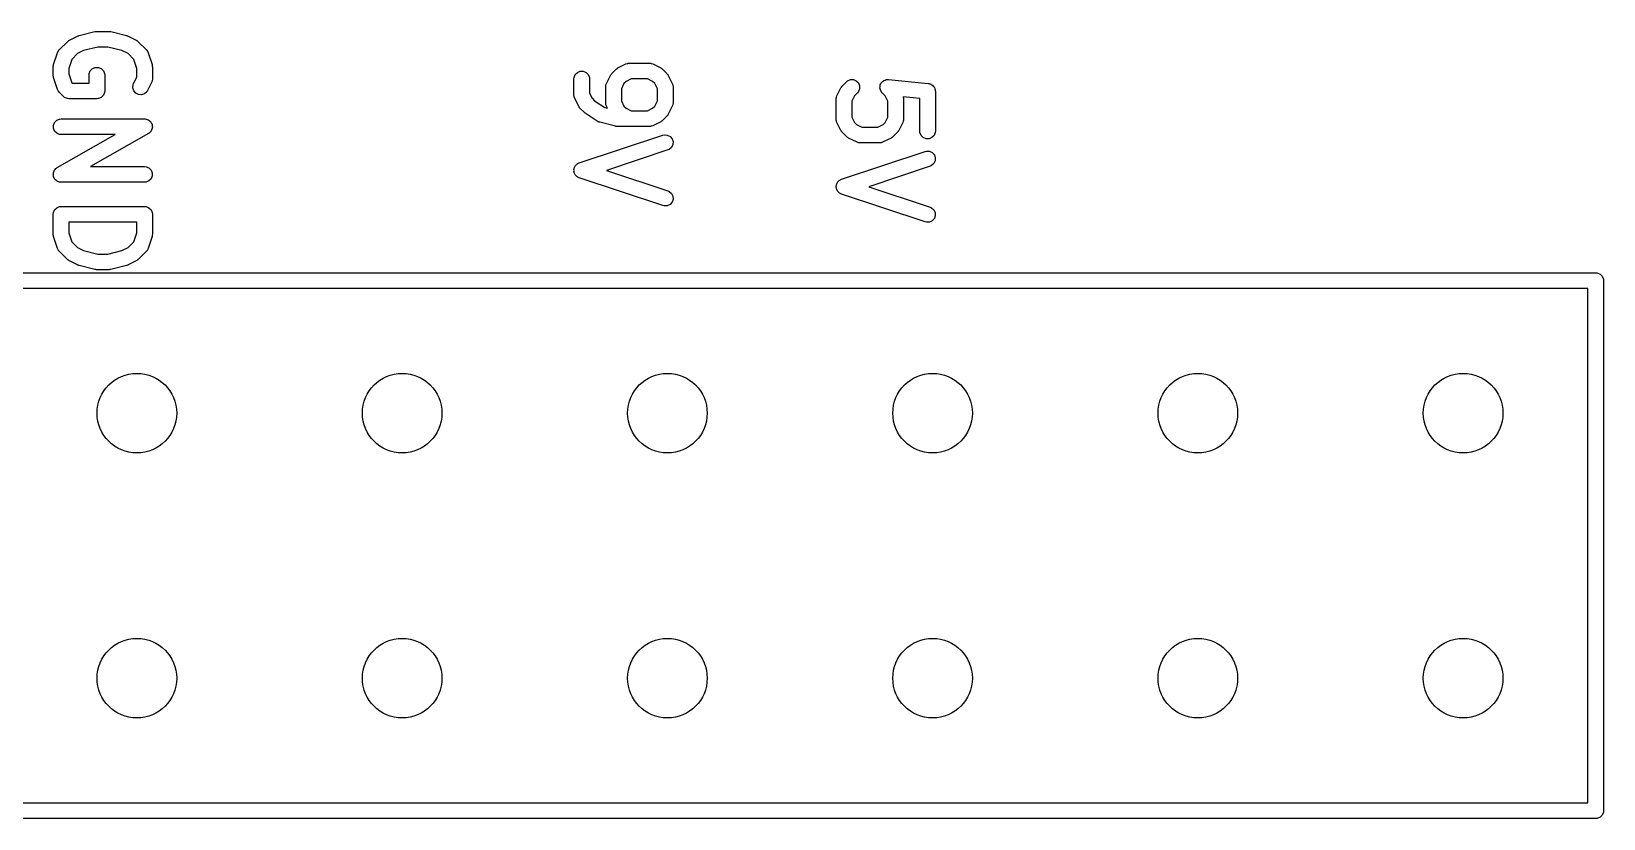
# Model space of a CAD drawing. Extents: x 90.4 to 161.7, y -143.1 to -81.8.
# Drawn here: x 146.6 to 161.65, y -89.6 to -82.05 of the extents above; entities that cross this region are included whole.
import ezdxf

# ---------------------------------------------------------------- set-up
doc = ezdxf.new("R2010")
doc.units = 0
doc.layers.add('BLACK', color=7, linetype='CONTINUOUS')

msp = doc.modelspace()

# ---------------------------------------------------------------- linework, layer by layer
at = {"layer": 'BLACK', "linetype": 'CONTINUOUS'}
for p, q in [((146.865751, -82.229089), (146.941941, -82.152899)), ((146.941941, -82.152899), (146.947691, -82.148178)), ((146.947691, -82.148178), (146.94899, -82.146682)), ((146.94899, -82.146682), (146.951244, -82.145262)), ((146.951244, -82.145262), (146.953306, -82.143571)), ((146.953306, -82.143571), (146.955138, -82.142812)), ((146.955138, -82.142812), (146.961433, -82.13885)), ((146.961433, -82.13885), (147.037623, -82.100755)), ((147.037623, -82.100755), (147.038692, -82.100345)), ((147.038692, -82.100345), (147.039128, -82.100023)), ((147.039128, -82.100023), (147.045279, -82.097824)), ((147.045279, -82.097824), (147.051355, -82.0955)), ((147.051355, -82.0955), (147.051893, -82.095461)), ((147.051893, -82.095461), (147.052973, -82.095076)), ((147.052973, -82.095076), (147.205355, -82.05698)), ((147.205355, -82.05698), (147.207891, -82.056604)), ((147.207891, -82.056604), (147.208913, -82.056182)), ((147.208913, -82.056182), (147.214425, -82.055639)), ((147.214425, -82.055639), (147.219899, -82.05483)), ((147.219899, -82.05483), (147.220991, -82.054992)), ((147.220991, -82.054992), (147.223545, -82.054741)), ((147.223545, -82.054741), (147.337831, -82.054741)), ((147.337831, -82.054741), (147.340384, -82.054992)), ((147.340384, -82.054992), (147.341477, -82.05483)), ((147.341477, -82.05483), (147.346951, -82.055639)), ((147.346951, -82.055639), (147.352463, -82.056182)), ((147.352463, -82.056182), (147.353483, -82.056604)), ((147.353483, -82.056604), (147.356022, -82.05698)), ((147.356022, -82.05698), (147.508403, -82.095076)), ((147.508403, -82.095076), (147.509482, -82.095461)), ((147.509482, -82.095461), (147.510021, -82.0955)), ((147.510021, -82.0955), (147.516096, -82.097824)), ((147.516096, -82.097824), (147.522248, -82.100023)), ((147.522248, -82.100023), (147.522683, -82.100345)), ((147.522683, -82.100345), (147.523753, -82.100755)), ((147.523753, -82.100755), (147.599944, -82.13885)), ((147.599944, -82.13885), (147.606243, -82.142814)), ((147.606243, -82.142814), (147.608071, -82.143572)), ((147.608071, -82.143572), (147.610127, -82.14526)), ((147.610127, -82.14526), (147.612387, -82.146682)), ((147.612387, -82.146682), (147.613686, -82.14818)), ((147.613686, -82.14818), (147.619436, -82.152899)), ((147.619436, -82.152899), (147.695626, -82.229089)), ((146.809537, -82.372691), (146.847633, -82.258405)), ((146.847633, -82.258405), (146.853627, -82.244979)), ((146.853627, -82.244979), (146.855393, -82.242942)), ((146.855393, -82.242942), (146.856424, -82.240454)), ((146.856424, -82.240454), (146.865751, -82.229089)), ((146.984336, -82.322635), (146.955688, -82.408578)), ((147.039401, -82.267571), (146.984336, -82.322635)), ((147.097339, -82.238601), (147.039401, -82.267571)), ((147.23278, -82.204741), (147.097339, -82.238601)), ((147.328596, -82.204741), (147.23278, -82.204741)), ((147.464036, -82.238601), (147.328596, -82.204741)), ((147.521976, -82.267571), (147.464036, -82.238601)), ((147.57704, -82.322635), (147.521976, -82.267571)), ((147.605688, -82.408577), (147.57704, -82.322635)), ((147.695626, -82.229089), (147.704954, -82.240454)), ((147.704954, -82.240454), (147.705986, -82.242946)), ((147.705986, -82.242946), (147.70775, -82.24498)), ((147.70775, -82.24498), (147.713744, -82.258405)), ((147.713744, -82.258405), (147.751839, -82.372691)), ((146.805688, -82.396408), (146.806417, -82.389002)), ((146.805688, -82.472599), (146.805688, -82.396408)), ((146.806417, -82.480004), (146.805688, -82.472599)), ((146.806277, -82.387027), (146.806867, -82.384429)), ((146.806417, -82.389002), (146.806277, -82.387027)), ((146.806277, -82.48198), (146.806417, -82.480004)), ((146.806867, -82.484577), (146.806277, -82.48198)), ((146.806867, -82.384429), (146.807129, -82.381776)), ((146.807129, -82.487231), (146.806867, -82.484577)), ((146.807129, -82.381776), (146.807887, -82.379945)), ((146.807887, -82.489061), (146.807129, -82.487231)), ((146.807887, -82.379945), (146.809537, -82.372691)), ((146.809537, -82.496317), (146.807887, -82.489061)), ((146.847633, -82.610601), (146.809537, -82.496317)), ((146.955688, -82.408578), (146.955688, -82.460427)), ((146.955688, -82.460427), (146.984336, -82.54637)), ((147.148545, -82.472599), (147.149986, -82.457967)), ((147.148545, -82.54998), (147.148545, -82.472599)), ((147.149986, -82.457967), (147.161185, -82.430931)), ((147.161185, -82.430931), (147.181877, -82.410239)), ((147.181877, -82.410239), (147.208913, -82.39904)), ((147.208913, -82.39904), (147.238177, -82.39904)), ((147.238177, -82.39904), (147.265213, -82.410239)), ((147.265213, -82.410239), (147.285905, -82.430931)), ((147.285905, -82.430931), (147.297104, -82.457967)), ((147.297104, -82.457967), (147.298545, -82.472599)), ((147.298545, -82.472599), (147.298545, -82.62498)), ((147.575511, -82.553343), (147.605688, -82.492989)), ((147.605688, -82.492989), (147.605688, -82.408577)), ((147.751839, -82.372691), (147.753488, -82.379944)), ((147.753488, -82.379944), (147.754247, -82.381776)), ((147.754247, -82.381776), (147.754508, -82.38443)), ((147.754508, -82.38443), (147.755099, -82.387028)), ((147.755099, -82.387028), (147.754958, -82.389002)), ((147.754958, -82.389002), (147.755688, -82.396408)), ((147.755688, -82.396408), (147.755688, -82.510694)), ((151.791841, -82.510126), (151.793282, -82.495494)), ((151.793282, -82.495494), (151.804481, -82.468458)), ((151.804481, -82.468458), (151.825173, -82.447766)), ((151.825173, -82.447766), (151.852209, -82.436567)), ((151.852209, -82.436567), (151.881473, -82.436567)), ((151.881473, -82.436567), (151.908509, -82.447766)), ((151.908509, -82.447766), (151.929201, -82.468458)), ((151.929201, -82.468458), (151.9404, -82.495494)), ((151.9404, -82.495494), (151.941841, -82.510126)), ((152.104521, -82.552775), (152.142616, -82.476585)), ((152.142616, -82.476585), (152.14658, -82.470285)), ((152.14658, -82.470285), (152.147338, -82.468458)), ((152.147338, -82.468458), (152.149025, -82.466401)), ((152.149025, -82.466401), (152.150448, -82.464142)), ((152.150448, -82.464142), (152.151947, -82.462841)), ((152.151947, -82.462841), (152.156666, -82.457092)), ((152.156666, -82.457092), (152.194762, -82.418997)), ((152.194762, -82.418997), (152.200513, -82.414276)), ((152.200513, -82.414276), (152.20181, -82.412782)), ((152.20181, -82.412782), (152.204064, -82.411362)), ((152.204064, -82.411362), (152.206127, -82.40967)), ((152.206127, -82.40967), (152.207957, -82.408911)), ((152.207957, -82.408911), (152.214252, -82.404949)), ((152.214252, -82.404949), (152.290442, -82.366854)), ((152.290442, -82.366854), (152.304174, -82.361599)), ((152.304174, -82.361599), (152.30686, -82.361408)), ((152.30686, -82.361408), (152.309352, -82.360376)), ((152.309352, -82.360376), (152.323984, -82.358935)), ((152.323984, -82.358935), (152.51446, -82.358935)), ((152.51446, -82.358935), (152.529092, -82.360376)), ((152.529092, -82.360376), (152.53158, -82.361406)), ((152.53158, -82.361406), (152.53427, -82.361598)), ((152.53427, -82.361598), (152.548001, -82.366853)), ((152.548001, -82.366853), (152.624192, -82.404949)), ((152.624192, -82.404949), (152.630488, -82.408912)), ((152.630488, -82.408912), (152.632319, -82.409671)), ((152.632319, -82.409671), (152.63438, -82.411362)), ((152.63438, -82.411362), (152.636635, -82.412782)), ((152.636635, -82.412782), (152.637931, -82.414277)), ((152.637931, -82.414277), (152.643684, -82.418998)), ((152.643684, -82.418998), (152.681779, -82.457093)), ((152.681779, -82.457093), (152.686497, -82.462842)), ((152.686497, -82.462842), (152.687996, -82.464142)), ((152.687996, -82.464142), (152.689417, -82.466401)), ((152.689417, -82.466401), (152.691106, -82.468458)), ((152.691106, -82.468458), (152.691863, -82.470285)), ((152.691863, -82.470285), (152.695828, -82.476585)), ((152.695828, -82.476585), (152.733923, -82.552775)), ((146.853627, -82.624027), (146.847633, -82.610601)), ((146.855392, -82.626062), (146.853627, -82.624027)), ((146.856423, -82.628551), (146.855392, -82.626062)), ((146.86575, -82.639916), (146.856423, -82.628551)), ((146.903845, -82.678012), (146.86575, -82.639916)), ((146.984336, -82.54637), (146.987946, -82.54998)), ((146.987946, -82.54998), (147.148545, -82.54998)), ((147.297104, -82.639612), (147.285905, -82.666648)), ((147.298545, -82.62498), (147.297104, -82.639612)), ((147.568182, -82.596265), (147.570256, -82.567075)), ((147.577436, -82.624026), (147.568182, -82.596265)), ((147.570256, -82.567075), (147.575511, -82.553343)), ((147.596609, -82.646134), (147.577436, -82.624026)), ((147.622784, -82.659221), (147.596609, -82.646134)), ((147.701843, -82.632868), (147.679735, -82.652041)), ((147.709675, -82.620425), (147.701843, -82.632868)), ((147.74777, -82.544235), (147.709675, -82.620425)), ((147.753025, -82.530503), (147.74777, -82.544235)), ((147.753215, -82.527815), (147.753025, -82.530503)), ((147.754247, -82.525326), (147.753215, -82.527815)), ((147.755688, -82.510694), (147.754247, -82.525326)), ((151.791841, -82.662507), (151.791841, -82.510126)), ((151.941841, -82.510126), (151.941841, -82.644801)), ((151.941841, -82.644801), (151.966575, -82.694269)), ((152.096603, -82.586316), (152.098044, -82.571684)), ((152.096603, -82.738697), (152.096603, -82.586316)), ((152.098044, -82.571684), (152.099075, -82.569194)), ((152.099075, -82.569194), (152.099266, -82.566507)), ((152.099266, -82.566507), (152.104521, -82.552775)), ((152.271336, -82.554553), (152.246603, -82.604021)), ((152.246603, -82.604021), (152.246603, -82.720992)), ((152.292219, -82.53367), (152.271336, -82.554553)), ((152.34169, -82.508935), (152.292219, -82.53367)), ((152.496755, -82.508935), (152.34169, -82.508935)), ((152.546224, -82.53367), (152.496755, -82.508935)), ((152.567107, -82.554553), (152.546224, -82.53367)), ((152.591841, -82.604021), (152.567107, -82.554553)), ((152.591841, -82.720992), (152.591841, -82.604021)), ((152.733923, -82.552775), (152.739178, -82.566507)), ((152.739178, -82.566507), (152.739368, -82.569194)), ((152.739368, -82.569194), (152.7404, -82.571684)), ((152.7404, -82.571684), (152.741841, -82.586316)), ((152.741841, -82.586316), (152.741841, -82.738697)), ((154.311305, -82.670676), (154.349401, -82.594487)), ((154.349401, -82.594487), (154.353363, -82.588192)), ((154.353363, -82.588192), (154.354122, -82.586361)), ((154.354122, -82.586361), (154.355815, -82.584297)), ((154.355815, -82.584297), (154.357234, -82.582044)), ((154.357234, -82.582044), (154.358728, -82.580747)), ((154.358728, -82.580747), (154.363449, -82.574996)), ((154.363449, -82.574996), (154.401544, -82.5369)), ((154.401544, -82.5369), (154.412909, -82.527572)), ((154.412909, -82.527572), (154.439945, -82.516373)), ((154.439945, -82.516373), (154.469208, -82.516373)), ((154.469208, -82.516373), (154.496245, -82.527571)), ((154.507612, -82.642964), (154.478121, -82.672455)), ((154.496245, -82.527571), (154.516938, -82.548264)), ((154.516939, -82.631599), (154.507612, -82.642964)), ((154.516938, -82.548264), (154.528137, -82.5753)), ((154.528137, -82.604563), (154.516939, -82.631599)), ((154.528137, -82.5753), (154.528137, -82.604563)), ((154.722785, -82.597172), (154.723876, -82.586262)), ((154.723876, -82.600787), (154.722785, -82.597172)), ((154.723876, -82.5753), (154.725321, -82.571811)), ((154.723876, -82.586262), (154.723876, -82.5753)), ((154.723876, -82.604562), (154.723876, -82.600787)), ((154.728069, -82.614688), (154.723876, -82.604562)), ((154.725321, -82.571811), (154.725697, -82.568053)), ((154.725697, -82.568053), (154.730879, -82.558393)), ((154.731238, -82.625188), (154.728069, -82.614688)), ((154.730879, -82.558393), (154.735075, -82.548264)), ((154.733629, -82.62811), (154.731238, -82.625188)), ((154.735074, -82.631599), (154.733629, -82.62811)), ((154.744401, -82.642964), (154.735074, -82.631599)), ((154.735075, -82.548264), (154.737746, -82.545592)), ((154.737746, -82.545592), (154.739531, -82.542266)), ((154.739531, -82.542266), (154.748013, -82.535325)), ((154.77389, -82.672454), (154.744401, -82.642964)), ((154.748013, -82.535325), (154.755768, -82.527571)), ((154.755768, -82.527571), (154.759256, -82.526126)), ((154.759256, -82.526126), (154.762179, -82.523735)), ((154.762179, -82.523735), (154.772678, -82.520566)), ((154.772678, -82.520566), (154.782805, -82.516373)), ((154.782805, -82.516373), (154.786579, -82.516373)), ((154.786579, -82.516373), (154.790195, -82.515282)), ((154.790195, -82.515282), (154.804898, -82.515304)), ((154.804898, -82.515304), (155.18585, -82.5534)), ((155.18585, -82.5534), (155.191182, -82.554469)), ((155.191182, -82.554469), (155.193019, -82.554469)), ((155.193019, -82.554469), (155.194741, -82.555182)), ((155.194741, -82.555182), (155.200266, -82.55629)), ((155.200266, -82.55629), (155.209925, -82.561472)), ((155.209925, -82.561472), (155.220055, -82.565668)), ((155.220055, -82.565668), (155.222726, -82.568339)), ((155.222726, -82.568339), (155.226053, -82.570124)), ((155.226053, -82.570124), (155.232993, -82.578606)), ((155.232993, -82.578606), (155.240747, -82.58636)), ((155.240747, -82.58636), (155.242192, -82.589848)), ((155.242192, -82.589848), (155.244584, -82.592772)), ((155.244584, -82.592772), (155.247751, -82.603269)), ((155.247751, -82.603269), (155.251946, -82.613396)), ((155.251946, -82.613396), (155.252498, -82.619001)), ((155.252498, -82.619001), (155.253037, -82.620788)), ((155.253037, -82.620788), (155.252854, -82.622616)), ((155.252854, -82.622616), (155.253387, -82.628028)), ((155.253387, -82.628028), (155.253387, -83.00898)), ((146.91521, -82.68734), (146.903845, -82.678012)), ((146.942246, -82.698539), (146.91521, -82.68734)), ((146.942247, -82.698539), (146.942246, -82.698539)), ((146.956879, -82.69998), (146.942247, -82.698539)), ((147.223545, -82.69998), (146.956879, -82.69998)), ((147.238177, -82.698539), (147.223545, -82.69998)), ((147.265213, -82.68734), (147.238177, -82.698539)), ((147.285905, -82.666648), (147.265213, -82.68734)), ((147.651974, -82.661295), (147.622784, -82.659221)), ((147.679735, -82.652041), (147.651974, -82.661295)), ((151.793282, -82.677139), (151.791841, -82.662507)), ((151.794312, -82.679627), (151.793282, -82.677139)), ((151.794504, -82.682317), (151.794312, -82.679627)), ((151.799759, -82.696049), (151.794504, -82.682317)), ((151.837855, -82.772238), (151.799759, -82.696049)), ((151.841817, -82.778532), (151.837855, -82.772238)), ((151.842576, -82.780364), (151.841817, -82.778532)), ((151.844269, -82.782427), (151.842576, -82.780364)), ((151.845688, -82.784681), (151.844269, -82.782427)), ((151.847182, -82.785977), (151.845688, -82.784681)), ((151.851903, -82.791729), (151.847182, -82.785977)), ((151.889998, -82.829825), (151.851903, -82.791729)), ((151.966575, -82.694269), (151.990812, -82.718507)), ((151.990812, -82.718507), (152.088109, -82.783372)), ((152.088109, -82.783372), (152.113227, -82.789652)), ((152.098044, -82.753329), (152.096603, -82.738697)), ((152.099075, -82.755818), (152.098044, -82.753329)), ((152.099266, -82.758506), (152.099075, -82.755818)), ((152.104521, -82.772238), (152.099266, -82.758506)), ((152.113227, -82.789652), (152.104521, -82.772238)), ((152.246603, -82.720992), (152.271336, -82.77046)), ((152.271336, -82.77046), (152.29222, -82.791343)), ((152.29222, -82.791343), (152.341689, -82.816078)), ((152.496755, -82.816078), (152.546224, -82.791343)), ((152.546224, -82.791343), (152.567106, -82.770461)), ((152.567106, -82.770461), (152.591841, -82.720992)), ((152.733923, -82.772238), (152.695828, -82.848429)), ((152.739178, -82.758506), (152.733923, -82.772238)), ((152.739368, -82.755818), (152.739178, -82.758506)), ((152.7404, -82.753329), (152.739368, -82.755818)), ((152.741841, -82.738697), (152.7404, -82.753329)), ((154.303387, -82.704218), (154.304828, -82.689586)), ((154.303387, -82.894694), (154.303387, -82.704218)), ((154.304828, -82.689586), (154.305858, -82.687097)), ((154.305858, -82.687097), (154.30605, -82.684408)), ((154.30605, -82.684408), (154.311305, -82.670676)), ((154.478121, -82.672455), (154.453387, -82.721924)), ((154.453387, -82.721924), (154.453387, -82.876988)), ((154.798625, -82.721923), (154.77389, -82.672454)), ((154.798625, -82.876989), (154.798625, -82.721923)), ((155.103387, -82.695902), (154.944271, -82.67999)), ((154.944271, -82.67999), (154.945962, -82.684409)), ((154.945962, -82.684409), (154.946152, -82.687096)), ((154.946152, -82.687096), (154.947184, -82.689586)), ((154.947184, -82.689586), (154.948625, -82.704218)), ((154.948625, -82.704218), (154.948625, -82.894694)), ((155.103387, -83.00898), (155.103387, -82.695902)), ((146.807129, -82.953205), (146.818328, -82.926169)), ((146.818328, -82.926169), (146.83902, -82.905477)), ((146.83902, -82.905477), (146.866056, -82.894278)), ((146.866056, -82.894278), (146.880688, -82.892837)), ((146.880688, -82.892837), (147.680688, -82.892837)), ((147.680688, -82.892837), (147.684451, -82.893207)), ((147.684451, -82.893207), (147.685927, -82.89302)), ((147.685927, -82.89302), (147.687837, -82.893541)), ((147.687837, -82.893541), (147.69532, -82.894278)), ((147.69532, -82.894278), (147.704535, -82.898095)), ((147.704535, -82.898095), (147.714159, -82.90072)), ((147.714159, -82.90072), (147.717939, -82.903647)), ((147.717939, -82.903647), (147.722356, -82.905477)), ((147.722356, -82.905477), (147.729406, -82.912527)), ((147.729406, -82.912527), (147.737296, -82.918637)), ((147.737296, -82.918637), (147.739669, -82.92279)), ((147.739669, -82.92279), (147.743048, -82.926169)), ((147.743048, -82.926169), (147.746864, -82.935381)), ((147.746864, -82.935381), (147.751815, -82.944046)), ((147.751815, -82.944046), (147.752417, -82.948789)), ((147.752417, -82.948789), (147.754247, -82.953205)), ((151.890039, -82.829858), (151.889998, -82.829825)), ((151.890054, -82.829881), (151.890039, -82.829858)), ((151.895703, -82.834508), (151.890054, -82.829881)), ((151.901363, -82.839153), (151.895703, -82.834508)), ((151.901387, -82.839163), (151.901363, -82.839153)), ((151.901429, -82.839197), (151.901387, -82.839163)), ((152.015714, -82.915387), (151.901429, -82.839197)), ((152.023792, -82.919693), (152.015714, -82.915387)), ((152.025281, -82.920797), (152.023792, -82.919693)), ((152.02704, -82.921425), (152.025281, -82.920797)), ((152.028688, -82.922304), (152.02704, -82.921425)), ((152.030504, -82.922663), (152.028688, -82.922304)), ((152.039127, -82.925744), (152.030504, -82.922663)), ((152.191508, -82.963839), (152.039127, -82.925744)), ((152.341689, -82.816078), (152.496755, -82.816078)), ((152.624192, -82.920065), (152.548001, -82.95816)), ((152.630491, -82.9161), (152.624192, -82.920065)), ((152.632319, -82.915343), (152.630491, -82.9161)), ((152.634375, -82.913654), (152.632319, -82.915343)), ((152.636635, -82.912233), (152.634375, -82.913654)), ((152.637934, -82.910734), (152.636635, -82.912233)), ((152.643684, -82.906016), (152.637934, -82.910734)), ((152.681779, -82.867921), (152.643684, -82.906016)), ((152.686497, -82.862171), (152.681779, -82.867921)), ((152.687996, -82.860872), (152.686497, -82.862171)), ((152.689417, -82.858612), (152.687996, -82.860872)), ((152.691106, -82.856556), (152.689417, -82.858612)), ((152.691863, -82.854728), (152.691106, -82.856556)), ((152.695828, -82.848429), (152.691863, -82.854728)), ((154.304828, -82.909326), (154.303387, -82.894694)), ((154.305858, -82.911814), (154.304828, -82.909326)), ((154.30605, -82.914504), (154.305858, -82.911814)), ((154.311305, -82.928235), (154.30605, -82.914504)), ((154.349401, -83.004426), (154.311305, -82.928235)), ((154.453387, -82.876988), (154.478122, -82.926458)), ((154.478122, -82.926458), (154.499005, -82.947341)), ((154.499005, -82.947341), (154.548473, -82.972075)), ((154.703539, -82.972075), (154.753008, -82.94734)), ((154.753008, -82.94734), (154.77389, -82.926458)), ((154.77389, -82.926458), (154.798625, -82.876989)), ((154.940707, -82.928235), (154.902612, -83.004426)), ((154.945962, -82.914503), (154.940707, -82.928235)), ((154.946152, -82.911815), (154.945962, -82.914503)), ((154.947184, -82.909326), (154.946152, -82.911815)), ((154.948625, -82.894694), (154.947184, -82.909326)), ((146.807129, -82.982469), (146.807129, -82.953205)), ((146.818328, -83.009505), (146.807129, -82.982469)), ((146.83902, -83.030197), (146.818328, -83.009505)), ((146.866056, -83.041396), (146.83902, -83.030197)), ((146.843478, -83.359862), (147.398272, -83.042837)), ((146.880688, -83.042837), (146.866056, -83.041396)), ((147.398272, -83.042837), (146.880688, -83.042837)), ((147.717898, -83.032955), (147.163104, -83.34998)), ((147.720981, -83.030766), (147.717898, -83.032955)), ((147.722356, -83.030197), (147.720981, -83.030766)), ((147.723755, -83.028797), (147.722356, -83.030197)), ((147.729888, -83.024445), (147.723755, -83.028797)), ((147.735996, -83.016556), (147.729888, -83.024445)), ((147.743048, -83.009505), (147.735996, -83.016556)), ((147.744878, -83.005086), (147.743048, -83.009505)), ((147.747805, -83.001307), (147.744878, -83.005086)), ((147.750429, -82.991685), (147.747805, -83.001307)), ((147.754247, -82.982469), (147.750429, -82.991685)), ((147.754247, -82.953205), (147.754247, -82.963179)), ((147.754247, -82.963179), (147.755505, -82.973076)), ((147.755505, -82.973076), (147.754247, -82.977688)), ((147.754247, -82.977688), (147.754247, -82.982469)), ((151.843124, -83.315166), (152.643124, -83.048499)), ((152.194045, -82.964214), (152.191508, -82.963839)), ((152.195066, -82.964637), (152.194045, -82.964214)), ((152.200568, -82.965178), (152.195066, -82.964637)), ((152.206053, -82.96599), (152.200568, -82.965178)), ((152.207148, -82.965826), (152.206053, -82.96599)), ((152.209698, -82.966078), (152.207148, -82.965826)), ((152.51446, -82.966078), (152.209698, -82.966078)), ((152.529092, -82.964637), (152.51446, -82.966078)), ((152.531581, -82.963605), (152.529092, -82.964637)), ((152.534269, -82.963415), (152.531581, -82.963605)), ((152.548001, -82.95816), (152.534269, -82.963415)), ((152.643124, -83.048499), (152.657461, -83.045239)), ((152.657461, -83.045239), (152.686651, -83.047314)), ((152.686651, -83.047314), (152.712824, -83.0604)), ((152.712824, -83.0604), (152.731998, -83.082507)), ((152.731998, -83.082507), (152.741252, -83.11027)), ((154.353364, -83.010722), (154.349401, -83.004426)), ((154.354123, -83.012553), (154.353364, -83.010722)), ((154.355814, -83.014614), (154.354123, -83.012553)), ((154.357234, -83.016869), (154.355814, -83.014614)), ((154.358729, -83.018165), (154.357234, -83.016869)), ((154.36345, -83.023918), (154.358729, -83.018165)), ((154.401545, -83.062013), (154.36345, -83.023918)), ((154.407294, -83.066731), (154.401545, -83.062013)), ((154.408594, -83.06823), (154.407294, -83.066731)), ((154.410853, -83.069651), (154.408594, -83.06823)), ((154.41291, -83.07134), (154.410853, -83.069651)), ((154.414737, -83.072097), (154.41291, -83.07134)), ((154.421037, -83.076062), (154.414737, -83.072097)), ((154.497227, -83.114157), (154.421037, -83.076062)), ((154.548473, -82.972075), (154.703539, -82.972075)), ((154.830976, -83.076062), (154.754785, -83.114157)), ((154.837275, -83.072097), (154.830976, -83.076062)), ((154.839103, -83.07134), (154.837275, -83.072097)), ((154.841159, -83.069651), (154.839103, -83.07134)), ((154.843419, -83.06823), (154.841159, -83.069651)), ((154.844718, -83.066731), (154.843419, -83.06823)), ((154.850468, -83.062013), (154.844718, -83.066731)), ((154.888563, -83.023918), (154.850468, -83.062013)), ((154.893281, -83.018168), (154.888563, -83.023918)), ((154.89478, -83.016869), (154.893281, -83.018168)), ((154.896201, -83.014609), (154.89478, -83.016869)), ((154.89789, -83.012553), (154.896201, -83.014609)), ((154.898647, -83.010725), (154.89789, -83.012553)), ((154.902612, -83.004426), (154.898647, -83.010725)), ((155.104828, -83.023612), (155.103387, -83.00898)), ((155.116027, -83.050648), (155.104828, -83.023612)), ((155.136719, -83.07134), (155.116027, -83.050648)), ((155.163755, -83.082539), (155.136719, -83.07134)), ((155.193019, -83.082539), (155.163755, -83.082539)), ((155.220055, -83.07134), (155.193019, -83.082539)), ((155.240747, -83.050648), (155.220055, -83.07134)), ((155.251946, -83.023612), (155.240747, -83.050648)), ((155.253387, -83.00898), (155.251946, -83.023612)), ((152.690558, -83.190801), (152.104011, -83.386316)), ((152.703983, -83.184807), (152.690558, -83.190801)), ((152.726091, -83.165633), (152.703983, -83.184807)), ((152.739177, -83.13946), (152.726091, -83.165633)), ((152.741252, -83.11027), (152.739177, -83.13946)), ((154.35467, -83.471163), (155.15467, -83.204496)), ((154.510959, -83.119412), (154.497227, -83.114157)), ((154.513646, -83.119602), (154.510959, -83.119412)), ((154.516136, -83.120634), (154.513646, -83.119602)), ((154.530768, -83.122075), (154.516136, -83.120634)), ((154.721244, -83.122075), (154.530768, -83.122075)), ((154.735876, -83.120634), (154.721244, -83.122075)), ((154.738365, -83.119602), (154.735876, -83.120634)), ((154.741053, -83.119412), (154.738365, -83.119602)), ((154.754785, -83.114157), (154.741053, -83.119412)), ((155.15467, -83.204496), (155.169007, -83.201236)), ((155.169007, -83.201236), (155.198197, -83.203311)), ((155.198197, -83.203311), (155.22437, -83.216397)), ((155.22437, -83.216397), (155.243544, -83.238504)), ((155.243544, -83.238504), (155.252798, -83.266267)), ((146.807129, -83.410348), (146.810946, -83.401132)), ((146.810946, -83.401132), (146.813571, -83.391509)), ((146.813571, -83.391509), (146.816498, -83.387728)), ((146.816498, -83.387728), (146.818328, -83.383312)), ((146.818328, -83.383312), (146.825378, -83.376261)), ((146.825378, -83.376261), (146.831488, -83.368372)), ((146.831488, -83.368372), (146.83762, -83.364019)), ((146.83762, -83.364019), (146.83902, -83.36262)), ((146.83902, -83.36262), (146.840394, -83.36205)), ((146.840394, -83.36205), (146.843478, -83.359862)), ((147.163104, -83.34998), (147.680688, -83.34998)), ((147.680688, -83.34998), (147.69532, -83.351421)), ((147.69532, -83.351421), (147.722356, -83.36262)), ((147.722356, -83.36262), (147.743048, -83.383312)), ((147.743048, -83.383312), (147.754247, -83.410348)), ((151.79243, -83.376937), (151.794125, -83.371851)), ((151.793096, -83.386317), (151.79243, -83.376937)), ((151.79243, -83.395697), (151.793096, -83.386317)), ((151.794125, -83.400782), (151.79243, -83.395697)), ((151.794125, -83.371851), (151.794505, -83.366507)), ((151.794505, -83.406127), (151.794125, -83.400782)), ((151.794505, -83.366507), (151.79871, -83.358096)), ((151.79871, -83.358096), (151.801684, -83.349175)), ((151.801684, -83.349175), (151.805194, -83.345127)), ((151.805194, -83.345127), (151.807591, -83.340334)), ((151.807591, -83.340334), (151.814696, -83.33417)), ((151.814696, -83.33417), (151.820858, -83.327067)), ((151.820858, -83.327067), (151.825649, -83.324671)), ((151.825649, -83.324671), (151.829698, -83.32116)), ((151.829698, -83.32116), (151.843124, -83.315166)), ((152.104011, -83.386316), (152.690558, -83.581832)), ((155.202104, -83.346798), (154.615557, -83.542313)), ((155.215529, -83.340804), (155.202104, -83.346798)), ((155.237637, -83.32163), (155.215529, -83.340804)), ((155.250723, -83.295457), (155.237637, -83.32163)), ((155.252798, -83.266267), (155.250723, -83.295457)), ((146.805871, -83.419741), (146.807129, -83.415128)), ((146.807129, -83.429637), (146.805871, -83.419741)), ((146.807129, -83.415128), (146.807129, -83.410348)), ((146.807129, -83.439612), (146.807129, -83.429637)), ((146.808958, -83.444027), (146.807129, -83.439612)), ((146.809561, -83.448771), (146.808958, -83.444027)), ((146.814511, -83.457435), (146.809561, -83.448771)), ((146.818328, -83.466648), (146.814511, -83.457435)), ((146.821706, -83.470026), (146.818328, -83.466648)), ((146.82408, -83.47418), (146.821706, -83.470026)), ((146.831969, -83.480289), (146.82408, -83.47418)), ((146.83902, -83.48734), (146.831969, -83.480289)), ((146.843436, -83.489169), (146.83902, -83.48734)), ((146.847217, -83.492097), (146.843436, -83.489169)), ((146.85684, -83.494721), (146.847217, -83.492097)), ((146.866056, -83.498539), (146.85684, -83.494721)), ((146.873538, -83.499275), (146.866056, -83.498539)), ((146.875449, -83.499797), (146.873538, -83.499275)), ((146.876924, -83.499609), (146.875449, -83.499797)), ((146.880688, -83.49998), (146.876924, -83.499609)), ((147.680688, -83.49998), (146.880688, -83.49998)), ((147.69532, -83.498539), (147.680688, -83.49998)), ((147.722356, -83.48734), (147.69532, -83.498539)), ((147.743048, -83.466648), (147.722356, -83.48734)), ((147.754247, -83.439612), (147.743048, -83.466648)), ((147.754247, -83.410348), (147.754247, -83.439612)), ((151.798709, -83.414536), (151.794505, -83.406127)), ((151.801684, -83.42346), (151.798709, -83.414536)), ((151.805195, -83.427508), (151.801684, -83.42346)), ((151.807591, -83.4323), (151.805195, -83.427508)), ((151.814694, -83.438461), (151.807591, -83.4323)), ((151.820858, -83.445567), (151.814694, -83.438461)), ((151.825651, -83.447963), (151.820858, -83.445567)), ((151.829699, -83.451474), (151.825651, -83.447963)), ((151.843124, -83.457468), (151.829699, -83.451474)), ((152.643124, -83.724134), (151.843124, -83.457468)), ((154.303976, -83.532934), (154.305671, -83.527848)), ((154.304642, -83.542314), (154.303976, -83.532934)), ((154.303976, -83.551694), (154.304642, -83.542314)), ((154.305671, -83.556779), (154.303976, -83.551694)), ((154.305671, -83.527848), (154.306051, -83.522504)), ((154.306051, -83.522504), (154.310256, -83.514093)), ((154.310256, -83.514093), (154.31323, -83.505172)), ((154.31323, -83.505172), (154.31674, -83.501124)), ((154.31674, -83.501124), (154.319137, -83.496331)), ((154.319137, -83.496331), (154.326242, -83.490167)), ((154.326242, -83.490167), (154.332404, -83.483064)), ((154.332404, -83.483064), (154.337195, -83.480668)), ((154.337195, -83.480668), (154.341244, -83.477157)), ((154.341244, -83.477157), (154.35467, -83.471163)), ((154.615557, -83.542313), (155.202104, -83.737829)), ((152.690558, -83.581832), (152.703984, -83.587826)), ((152.703984, -83.587826), (152.726091, -83.607)), ((152.731998, -83.690126), (152.712825, -83.712233)), ((152.726091, -83.607), (152.739178, -83.633173)), ((152.741252, -83.662363), (152.731998, -83.690126)), ((152.739178, -83.633173), (152.741252, -83.662363)), ((154.306051, -83.562124), (154.305671, -83.556779)), ((154.310255, -83.570533), (154.306051, -83.562124)), ((154.31323, -83.579457), (154.310255, -83.570533)), ((154.316741, -83.583505), (154.31323, -83.579457)), ((154.319137, -83.588297), (154.316741, -83.583505)), ((154.32624, -83.594458), (154.319137, -83.588297)), ((154.332404, -83.601564), (154.32624, -83.594458)), ((154.337197, -83.60396), (154.332404, -83.601564)), ((154.341245, -83.607471), (154.337197, -83.60396)), ((154.35467, -83.613465), (154.341245, -83.607471)), ((155.15467, -83.880131), (154.35467, -83.613465)), ((146.805688, -83.805932), (146.807129, -83.7913)), ((146.805688, -83.996408), (146.805688, -83.805932)), ((146.807129, -83.7913), (146.818328, -83.764264)), ((146.818328, -83.764264), (146.83902, -83.743572)), ((146.83902, -83.743572), (146.866056, -83.732373)), ((146.866056, -83.732373), (146.880688, -83.730932)), ((146.880688, -83.730932), (147.680688, -83.730932)), ((147.680688, -83.730932), (147.69532, -83.732373)), ((147.69532, -83.732373), (147.722356, -83.743572)), ((147.722356, -83.743572), (147.743048, -83.764264)), ((147.743048, -83.764264), (147.754247, -83.7913)), ((147.754247, -83.7913), (147.755688, -83.805932)), ((147.755688, -83.805932), (147.755688, -83.996408)), ((152.657461, -83.727394), (152.643124, -83.724134)), ((152.686651, -83.72532), (152.657461, -83.727394)), ((152.712825, -83.712233), (152.686651, -83.72532)), ((155.202104, -83.737829), (155.21553, -83.743823)), ((155.21553, -83.743823), (155.237637, -83.762997)), ((155.243544, -83.846123), (155.224371, -83.86823)), ((155.237637, -83.762997), (155.250724, -83.78917)), ((155.252798, -83.81836), (155.243544, -83.846123)), ((155.250724, -83.78917), (155.252798, -83.81836)), ((146.806417, -84.003813), (146.805688, -83.996408)), ((146.806277, -84.005789), (146.806417, -84.003813)), ((146.806867, -84.008386), (146.806277, -84.005789)), ((147.605688, -83.880932), (146.955688, -83.880932)), ((146.955688, -83.880932), (146.955688, -83.984237)), ((146.955688, -83.984237), (146.984336, -84.07018)), ((147.57704, -84.07018), (147.605688, -83.984238)), ((147.605688, -83.984238), (147.605688, -83.880932)), ((147.755099, -84.005788), (147.754508, -84.008385)), ((147.755688, -83.996408), (147.754958, -84.003813)), ((147.754958, -84.003813), (147.755099, -84.005788)), ((155.169007, -83.883391), (155.15467, -83.880131)), ((155.198197, -83.881317), (155.169007, -83.883391)), ((155.224371, -83.86823), (155.198197, -83.881317)), ((146.807129, -84.01104), (146.806867, -84.008386)), ((146.807887, -84.01287), (146.807129, -84.01104)), ((146.809537, -84.020125), (146.807887, -84.01287)), ((146.847633, -84.134411), (146.809537, -84.020125)), ((146.853627, -84.147837), (146.847633, -84.134411)), ((146.855393, -84.149873), (146.853627, -84.147837)), ((146.856424, -84.152362), (146.855393, -84.149873)), ((146.865751, -84.163727), (146.856424, -84.152362)), ((146.984336, -84.07018), (147.039401, -84.125245)), ((147.039401, -84.125245), (147.097339, -84.154214)), ((147.097339, -84.154214), (147.23278, -84.188075)), ((147.328596, -84.188075), (147.464036, -84.154214)), ((147.464036, -84.154214), (147.521976, -84.125244)), ((147.521976, -84.125244), (147.57704, -84.07018)), ((147.704954, -84.152362), (147.695626, -84.163727)), ((147.705986, -84.149869), (147.704954, -84.152362)), ((147.70775, -84.147836), (147.705986, -84.149869)), ((147.713744, -84.134411), (147.70775, -84.147836)), ((147.751839, -84.020125), (147.713744, -84.134411)), ((147.753488, -84.012871), (147.751839, -84.020125)), ((147.754247, -84.01104), (147.753488, -84.012871)), ((147.754508, -84.008385), (147.754247, -84.01104)), ((146.941941, -84.239917), (146.865751, -84.163727)), ((146.947691, -84.244637), (146.941941, -84.239917)), ((146.94899, -84.246134), (146.947691, -84.244637)), ((146.951244, -84.247553), (146.94899, -84.246134)), ((146.953306, -84.249245), (146.951244, -84.247553)), ((146.955138, -84.250003), (146.953306, -84.249245)), ((146.961433, -84.253966), (146.955138, -84.250003)), ((147.037623, -84.292061), (146.961433, -84.253966)), ((147.038692, -84.29247), (147.037623, -84.292061)), ((147.039128, -84.292793), (147.038692, -84.29247)), ((147.045279, -84.294991), (147.039128, -84.292793)), ((147.051355, -84.297316), (147.045279, -84.294991)), ((147.051893, -84.297354), (147.051355, -84.297316)), ((147.052973, -84.29774), (147.051893, -84.297354)), ((147.205355, -84.335836), (147.052973, -84.29774)), ((147.23278, -84.188075), (147.328596, -84.188075)), ((147.508403, -84.29774), (147.356022, -84.335836)), ((147.509482, -84.297354), (147.508403, -84.29774)), ((147.510021, -84.297316), (147.509482, -84.297354)), ((147.516096, -84.294991), (147.510021, -84.297316)), ((147.522248, -84.292793), (147.516096, -84.294991)), ((147.522683, -84.29247), (147.522248, -84.292793)), ((147.523753, -84.292061), (147.522683, -84.29247)), ((147.599944, -84.253966), (147.523753, -84.292061)), ((147.606243, -84.250001), (147.599944, -84.253966)), ((147.608071, -84.249244), (147.606243, -84.250001)), ((147.610127, -84.247555), (147.608071, -84.249244)), ((147.612387, -84.246134), (147.610127, -84.247555)), ((147.613686, -84.244635), (147.612387, -84.246134)), ((147.619436, -84.239917), (147.613686, -84.244635)), ((147.695626, -84.163727), (147.619436, -84.239917)), ((90.45712, -84.366876), (161.57712, -84.366876)), ((147.207891, -84.336211), (147.205355, -84.335836)), ((147.208913, -84.336634), (147.207891, -84.336211)), ((147.214425, -84.337176), (147.208913, -84.336634)), ((147.219899, -84.337986), (147.214425, -84.337176)), ((147.220991, -84.337823), (147.219899, -84.337986)), ((147.223545, -84.338075), (147.220991, -84.337823)), ((147.337831, -84.338075), (147.223545, -84.338075)), ((147.340384, -84.337823), (147.337831, -84.338075)), ((147.341477, -84.337986), (147.340384, -84.337823)), ((147.346951, -84.337176), (147.341477, -84.337986)), ((147.352463, -84.336634), (147.346951, -84.337176)), ((147.353483, -84.336211), (147.352463, -84.336634)), ((147.356022, -84.335836), (147.353483, -84.336211)), ((161.57712, -84.366876), (161.591752, -84.368317)), ((161.591752, -84.368317), (161.618788, -84.379516)), ((161.618788, -84.379516), (161.63948, -84.400208)), ((161.63948, -84.400208), (161.650679, -84.427244)), ((161.650679, -84.427244), (161.65212, -84.441876)), ((161.65212, -84.441876), (161.65212, -89.521876)), ((161.50212, -84.516876), (90.53212, -84.516876)), ((161.50212, -89.446876), (161.50212, -84.516876)), ((90.53212, -89.446876), (161.50212, -89.446876)), ((161.63948, -89.563544), (161.618788, -89.584236)), ((161.650679, -89.536508), (161.63948, -89.563544)), ((161.65212, -89.521876), (161.650679, -89.536508)), ((161.57712, -89.596876), (90.45712, -89.596876)), ((161.591752, -89.595435), (161.57712, -89.596876)), ((161.618788, -89.584236), (161.591752, -89.595435))]:
    msp.add_line(p, q, dxfattribs=at)
at = {"layer": 'BLACK'}
for centre in [(147.60712, -85.711876), (147.60712, -85.711876), (150.14712, -85.711876), (150.14712, -85.711876), (152.68712, -85.711876), (152.68712, -85.711876), (155.22712, -85.711876), (155.22712, -85.711876), (157.76712, -85.711876), (157.76712, -85.711876), (160.30712, -85.711876), (160.30712, -85.711876), (147.60712, -88.251876), (147.60712, -88.251876), (150.14712, -88.251876), (150.14712, -88.251876), (152.68712, -88.251876), (152.68712, -88.251876), (155.22712, -88.251876), (155.22712, -88.251876), (157.76712, -88.251876), (157.76712, -88.251876), (160.30712, -88.251876), (160.30712, -88.251876)]:
    msp.add_circle(centre, 0.381, dxfattribs=at)

doc.saveas('drawing.dxf')
